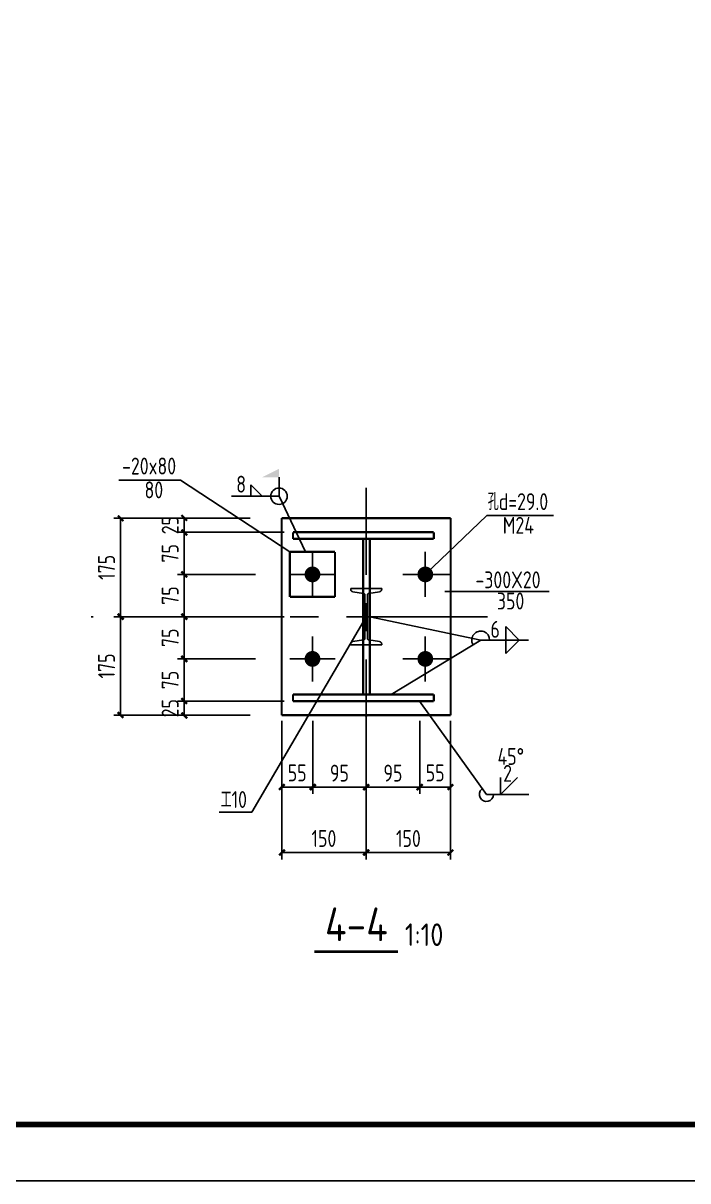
# Model space of a CAD drawing. Header units: millimetres. Extents: x 866309 to 879639, y 39442 to 44891.
# Drawn here: x 876471.7 to 876589.7, y 39448.6 to 39654.1 of the extents above; entities that cross this region are included whole.
import ezdxf

# ---------------------------------------------------------------- set-up
doc = ezdxf.new("R2010")
doc.units = ezdxf.units.MM
doc.header["$LTSCALE"] = 1000
doc.header["$MEASUREMENT"] = 0
for name, pattern in [('2', [11.4, 9, -0.9, 0.6, -0.9]), ('CENTER', [2, 1.25, -0.25, 0.25, -0.25]), ('DASH', [0.35, 0.25, -0.1]), ('DOTE', [2.42, 2, -0.2, 0.02, -0.2])]:
    doc.linetypes.add(name, pattern=pattern)
for name, color, linetype in [('10', 7, 'Continuous'), ('1000', 2, 'Continuous'), ('DIM', 7, 'Continuous'), ('DOTE', 1, 'DOTE'), ('Prof', 2, 'Continuous'), ('中文', 7, 'Continuous'), ('尺寸标注', 7, 'Continuous'), ('焊缝标注', 3, 'Continuous'), ('编号标注', 253, 'Continuous'), ('螺栓孔标注', 253, 'Continuous'), ('轴线', 253, '2'), ('钢板标注', 253, 'Continuous')]:
    doc.layers.add(name, color=color, linetype=linetype)
doc.styles.add('GBHZ', font='gbenor.shx', dxfattribs={"width": 0.9, "bigfont": 'gbcbig.shx'})
doc.dimstyles.new('Y10', dxfattribs={"dimscale": 0, "dimtxt": 3, "dimasz": 0.01, "dimexe": 1.2, "dimexo": 1, "dimgap": 1, "dimtad": 1, "dimdec": 0, "dimlfac": 10, "dimzin": 0, "dimdsep": 46, "dimtxsty": 'GBHZ', "dimblk1": 'DX', "dimblk2": 'DX', "dimsah": 1, "dimcen": 0.09, "dimdle": 1, "dimadec": 0, "dimazin": 0, "dimtfac": 1, "dimtdec": 0, "dimtix": 1, "dimtmove": 2, "dimatfit": 3, "dimldrblk": 'DX', "dimfxl": 0, "dimtolj": 1, "dimtzin": 0, "dimarcsym": 0})

# ---------------------------------------------------------------- blocks, each defined once
blk = doc.blocks.new('DX')
at = {"color": 0, "linetype": 'ByBlock', "const_width": 40}
blk.add_lwpolyline([(-54, -51), (46, 49)], dxfattribs=at)
blk = doc.blocks.new('*D2876')
at = {"layer": 'Defpoints', "color": 0, "linetype": 'ByBlock', "transparency": 16777216}
for p in [(876532.57, 39523.28), (876547.57, 39523.28), (876547.57, 39506.9)]:
    blk.add_point(p, dxfattribs=at)
at = {"layer": 'DIM', "color": 0, "linetype": 'ByBlock', "lineweight": -2, "transparency": 16777216}
for p, q in [((876532.57, 39522.28), (876532.57, 39505.7)), ((876547.57, 39522.28), (876547.57, 39505.7)), ((876532.58, 39506.9), (876547.56, 39506.9))]:
    blk.add_line(p, q, dxfattribs=at)
at = {"layer": 'DIM', "color": 0, "linetype": 'ByBlock', "lineweight": -2, "transparency": 16777216, "xscale": 0.01, "yscale": 0.01, "zscale": 0.01, "rotation": 180}
blk.add_blockref('DX', (876532.57, 39506.9), dxfattribs=at)
at = {"layer": 'DIM', "color": 0, "linetype": 'ByBlock', "lineweight": -2, "transparency": 16777216, "xscale": 0.01, "yscale": 0.01, "zscale": 0.01}
blk.add_blockref('DX', (876547.57, 39506.9), dxfattribs=at)
at = {"layer": 'DIM', "color": 0, "linetype": 'ByBlock', "transparency": 16777216, "insert": (876540.07, 39509.4), "char_height": 3, "attachment_point": 5, "style": 'GBHZ'}
blk.add_mtext('\\A1;150', dxfattribs=at)
blk = doc.blocks.new('*D2877')
at = {"layer": 'Defpoints', "color": 0, "linetype": 'ByBlock', "transparency": 16777216}
for p in [(876532.57, 39524.54), (876517.57, 39523.28), (876517.57, 39506.9)]:
    blk.add_point(p, dxfattribs=at)
at = {"layer": 'DIM', "color": 0, "linetype": 'ByBlock', "lineweight": -2, "transparency": 16777216}
for p, q in [((876532.57, 39523.54), (876532.57, 39505.7)), ((876517.57, 39522.28), (876517.57, 39505.7)), ((876532.56, 39506.9), (876517.58, 39506.9))]:
    blk.add_line(p, q, dxfattribs=at)
at = {"layer": 'DIM', "color": 0, "linetype": 'ByBlock', "lineweight": -2, "transparency": 16777216, "xscale": 0.01, "yscale": 0.01, "zscale": 0.01, "rotation": 180}
blk.add_blockref('DX', (876517.57, 39506.9), dxfattribs=at)
at = {"layer": 'DIM', "color": 0, "linetype": 'ByBlock', "lineweight": -2, "transparency": 16777216, "xscale": 0.01, "yscale": 0.01, "zscale": 0.01}
blk.add_blockref('DX', (876532.57, 39506.9), dxfattribs=at)
at = {"layer": 'DIM', "color": 0, "linetype": 'ByBlock', "transparency": 16777216, "insert": (876525.07, 39509.4), "char_height": 3, "attachment_point": 5, "style": 'GBHZ'}
blk.add_mtext('\\A1;150', dxfattribs=at)
blk = doc.blocks.new('*D2878')
at = {"layer": 'Defpoints', "color": 0, "linetype": 'ByBlock', "transparency": 16777216}
for p in [(876509.43, 39566.28), (876488.98, 39548.78), (876506.43, 39548.78)]:
    blk.add_point(p, dxfattribs=at)
at = {"layer": 'DIM', "color": 0, "linetype": 'ByBlock', "lineweight": -2, "transparency": 16777216}
for p, q in [((876508.43, 39566.28), (876487.78, 39566.28)), ((876488.98, 39566.27), (876488.98, 39548.79)), ((876505.43, 39548.78), (876487.78, 39548.78))]:
    blk.add_line(p, q, dxfattribs=at)
at = {"layer": 'DIM', "color": 0, "linetype": 'ByBlock', "lineweight": -2, "transparency": 16777216, "xscale": 0.01, "yscale": 0.01, "zscale": 0.01}
for p, rotation in [((876488.98, 39566.28), 90), ((876488.98, 39548.78), 270)]:
    blk.add_blockref('DX', p, dxfattribs=dict(at, rotation=rotation))
at = {"layer": 'DIM', "color": 0, "linetype": 'ByBlock', "transparency": 16777216, "insert": (876486.48, 39557.53), "char_height": 3, "attachment_point": 5, "rotation": 90, "style": 'GBHZ'}
blk.add_mtext('\\A1;175', dxfattribs=at)
blk = doc.blocks.new('*D2879')
at = {"layer": 'Defpoints', "color": 0, "linetype": 'ByBlock', "transparency": 16777216}
for p in [(876488.98, 39548.78), (876506.43, 39548.78), (876509.43, 39531.28)]:
    blk.add_point(p, dxfattribs=at)
at = {"layer": 'DIM', "color": 0, "linetype": 'ByBlock', "lineweight": -2, "transparency": 16777216}
for p, q in [((876505.43, 39548.78), (876487.78, 39548.78)), ((876488.98, 39531.29), (876488.98, 39548.77)), ((876508.43, 39531.28), (876487.78, 39531.28))]:
    blk.add_line(p, q, dxfattribs=at)
at = {"layer": 'DIM', "color": 0, "linetype": 'ByBlock', "lineweight": -2, "transparency": 16777216, "xscale": 0.01, "yscale": 0.01, "zscale": 0.01}
for p, rotation in [((876488.98, 39548.78), 90), ((876488.98, 39531.28), 270)]:
    blk.add_blockref('DX', p, dxfattribs=dict(at, rotation=rotation))
at = {"layer": 'DIM', "color": 0, "linetype": 'ByBlock', "transparency": 16777216, "insert": (876486.48, 39540.03), "char_height": 3, "attachment_point": 5, "rotation": 90, "style": 'GBHZ'}
blk.add_mtext('\\A1;175', dxfattribs=at)
blk = doc.blocks.new('*D2880')
at = {"layer": 'Defpoints', "color": 0, "linetype": 'ByBlock', "transparency": 16777216}
for p in [(876517.57, 39531.28), (876523.08, 39531.28), (876517.57, 39518.54)]:
    blk.add_point(p, dxfattribs=at)
at = {"layer": 'DIM', "color": 0, "linetype": 'ByBlock', "lineweight": -2, "transparency": 16777216}
for p, q in [((876517.57, 39530.28), (876517.57, 39517.34)), ((876523.08, 39530.28), (876523.08, 39517.34)), ((876523.07, 39518.54), (876517.58, 39518.54))]:
    blk.add_line(p, q, dxfattribs=at)
at = {"layer": 'DIM', "color": 0, "linetype": 'ByBlock', "lineweight": -2, "transparency": 16777216, "xscale": 0.01, "yscale": 0.01, "zscale": 0.01, "rotation": 180}
blk.add_blockref('DX', (876517.57, 39518.54), dxfattribs=at)
at = {"layer": 'DIM', "color": 0, "linetype": 'ByBlock', "lineweight": -2, "transparency": 16777216, "xscale": 0.01, "yscale": 0.01, "zscale": 0.01}
blk.add_blockref('DX', (876523.08, 39518.54), dxfattribs=at)
at = {"layer": 'DIM', "color": 0, "linetype": 'ByBlock', "transparency": 16777216, "insert": (876520.32, 39521.04), "char_height": 3, "attachment_point": 5, "style": 'GBHZ'}
blk.add_mtext('\\A1;55', dxfattribs=at)
blk = doc.blocks.new('*D2881')
at = {"layer": 'Defpoints', "color": 0, "linetype": 'ByBlock', "transparency": 16777216}
for p in [(876532.57, 39533.78), (876523.08, 39531.28), (876532.57, 39518.51)]:
    blk.add_point(p, dxfattribs=at)
at = {"layer": 'DIM', "color": 0, "linetype": 'ByBlock', "lineweight": -2, "transparency": 16777216}
for p, q in [((876532.57, 39532.78), (876532.57, 39517.31)), ((876523.08, 39530.28), (876523.08, 39517.31)), ((876523.09, 39518.51), (876532.56, 39518.51))]:
    blk.add_line(p, q, dxfattribs=at)
at = {"layer": 'DIM', "color": 0, "linetype": 'ByBlock', "lineweight": -2, "transparency": 16777216, "xscale": 0.01, "yscale": 0.01, "zscale": 0.01, "rotation": 180}
blk.add_blockref('DX', (876523.08, 39518.51), dxfattribs=at)
at = {"layer": 'DIM', "color": 0, "linetype": 'ByBlock', "lineweight": -2, "transparency": 16777216, "xscale": 0.01, "yscale": 0.01, "zscale": 0.01}
blk.add_blockref('DX', (876532.57, 39518.51), dxfattribs=at)
at = {"layer": 'DIM', "color": 0, "linetype": 'ByBlock', "transparency": 16777216, "insert": (876527.82, 39521.01), "char_height": 3, "attachment_point": 5, "style": 'GBHZ'}
blk.add_mtext('\\A1;95', dxfattribs=at)
blk = doc.blocks.new('*D2882')
at = {"layer": 'Defpoints', "color": 0, "linetype": 'ByBlock', "transparency": 16777216}
for p in [(876513, 39566.28), (876500.27, 39563.78), (876519, 39563.78)]:
    blk.add_point(p, dxfattribs=at)
at = {"layer": 'DIM', "color": 0, "linetype": 'ByBlock', "lineweight": -2, "transparency": 16777216}
for p, q in [((876512, 39566.28), (876499.07, 39566.28)), ((876500.27, 39566.29), (876500.27, 39566.3)), ((876500.27, 39566.28), (876500.27, 39563.78)), ((876518, 39563.78), (876499.07, 39563.78)), ((876500.27, 39563.77), (876500.27, 39563.76))]:
    blk.add_line(p, q, dxfattribs=at)
at = {"layer": 'DIM', "color": 0, "linetype": 'ByBlock', "lineweight": -2, "transparency": 16777216, "xscale": 0.01, "yscale": 0.01, "zscale": 0.01}
for p, rotation in [((876500.27, 39566.28), 270), ((876500.27, 39563.78), 90)]:
    blk.add_blockref('DX', p, dxfattribs=dict(at, rotation=rotation))
at = {"layer": 'DIM', "color": 0, "linetype": 'ByBlock', "transparency": 16777216, "insert": (876497.77, 39565.03), "char_height": 3, "attachment_point": 5, "rotation": 90, "style": 'GBHZ'}
blk.add_mtext('\\A1;25', dxfattribs=at)
blk = doc.blocks.new('*D2883')
at = {"layer": 'Defpoints', "color": 0, "linetype": 'ByBlock', "transparency": 16777216}
for p in [(876519, 39563.78), (876500.27, 39556.28), (876513.93, 39556.28)]:
    blk.add_point(p, dxfattribs=at)
at = {"layer": 'DIM', "color": 0, "linetype": 'ByBlock', "lineweight": -2, "transparency": 16777216}
for p, q in [((876518, 39563.78), (876499.07, 39563.78)), ((876500.27, 39563.77), (876500.27, 39556.29)), ((876512.93, 39556.28), (876499.07, 39556.28))]:
    blk.add_line(p, q, dxfattribs=at)
at = {"layer": 'DIM', "color": 0, "linetype": 'ByBlock', "lineweight": -2, "transparency": 16777216, "xscale": 0.01, "yscale": 0.01, "zscale": 0.01}
for p, rotation in [((876500.27, 39563.78), 90), ((876500.27, 39556.28), 270)]:
    blk.add_blockref('DX', p, dxfattribs=dict(at, rotation=rotation))
at = {"layer": 'DIM', "color": 0, "linetype": 'ByBlock', "transparency": 16777216, "insert": (876497.77, 39560.03), "char_height": 3, "attachment_point": 5, "rotation": 90, "style": 'GBHZ'}
blk.add_mtext('\\A1;75', dxfattribs=at)
blk = doc.blocks.new('*D2884')
at = {"layer": 'Defpoints', "color": 0, "linetype": 'ByBlock', "transparency": 16777216}
for p in [(876500.27, 39533.78), (876519, 39533.78), (876513, 39531.28)]:
    blk.add_point(p, dxfattribs=at)
at = {"layer": 'DIM', "color": 0, "linetype": 'ByBlock', "lineweight": -2, "transparency": 16777216}
for p, q in [((876518, 39533.78), (876499.07, 39533.78)), ((876500.27, 39533.79), (876500.27, 39533.8)), ((876500.27, 39531.28), (876500.27, 39533.78)), ((876512, 39531.28), (876499.07, 39531.28)), ((876500.27, 39531.27), (876500.27, 39531.26))]:
    blk.add_line(p, q, dxfattribs=at)
at = {"layer": 'DIM', "color": 0, "linetype": 'ByBlock', "lineweight": -2, "transparency": 16777216, "xscale": 0.01, "yscale": 0.01, "zscale": 0.01}
for p, rotation in [((876500.27, 39533.78), 270), ((876500.27, 39531.28), 90)]:
    blk.add_blockref('DX', p, dxfattribs=dict(at, rotation=rotation))
at = {"layer": 'DIM', "color": 0, "linetype": 'ByBlock', "transparency": 16777216, "insert": (876497.77, 39532.53), "char_height": 3, "attachment_point": 5, "rotation": 90, "style": 'GBHZ'}
blk.add_mtext('\\A1;25', dxfattribs=at)
blk = doc.blocks.new('*D2885')
at = {"layer": 'Defpoints', "color": 0, "linetype": 'ByBlock', "transparency": 16777216}
for p in [(876542.07, 39531.28), (876547.57, 39531.28), (876547.57, 39518.54)]:
    blk.add_point(p, dxfattribs=at)
at = {"layer": 'DIM', "color": 0, "linetype": 'ByBlock', "lineweight": -2, "transparency": 16777216}
for p, q in [((876542.07, 39530.28), (876542.07, 39517.34)), ((876547.57, 39530.28), (876547.57, 39517.34)), ((876542.08, 39518.54), (876547.56, 39518.54))]:
    blk.add_line(p, q, dxfattribs=at)
at = {"layer": 'DIM', "color": 0, "linetype": 'ByBlock', "lineweight": -2, "transparency": 16777216, "xscale": 0.01, "yscale": 0.01, "zscale": 0.01, "rotation": 180}
blk.add_blockref('DX', (876542.07, 39518.54), dxfattribs=at)
at = {"layer": 'DIM', "color": 0, "linetype": 'ByBlock', "lineweight": -2, "transparency": 16777216, "xscale": 0.01, "yscale": 0.01, "zscale": 0.01}
blk.add_blockref('DX', (876547.57, 39518.54), dxfattribs=at)
at = {"layer": 'DIM', "color": 0, "linetype": 'ByBlock', "transparency": 16777216, "insert": (876544.82, 39521.04), "char_height": 3, "attachment_point": 5, "style": 'GBHZ'}
blk.add_mtext('\\A1;55', dxfattribs=at)
blk = doc.blocks.new('*D2886')
at = {"layer": 'Defpoints', "color": 0, "linetype": 'ByBlock', "transparency": 16777216}
for p in [(876532.57, 39533.78), (876542.07, 39531.28), (876532.57, 39518.51)]:
    blk.add_point(p, dxfattribs=at)
at = {"layer": 'DIM', "color": 0, "linetype": 'ByBlock', "lineweight": -2, "transparency": 16777216}
for p, q in [((876532.57, 39532.78), (876532.57, 39517.31)), ((876542.07, 39530.28), (876542.07, 39517.31)), ((876542.06, 39518.51), (876532.58, 39518.51))]:
    blk.add_line(p, q, dxfattribs=at)
at = {"layer": 'DIM', "color": 0, "linetype": 'ByBlock', "lineweight": -2, "transparency": 16777216, "xscale": 0.01, "yscale": 0.01, "zscale": 0.01, "rotation": 180}
blk.add_blockref('DX', (876532.57, 39518.51), dxfattribs=at)
at = {"layer": 'DIM', "color": 0, "linetype": 'ByBlock', "lineweight": -2, "transparency": 16777216, "xscale": 0.01, "yscale": 0.01, "zscale": 0.01}
blk.add_blockref('DX', (876542.07, 39518.51), dxfattribs=at)
at = {"layer": 'DIM', "color": 0, "linetype": 'ByBlock', "transparency": 16777216, "insert": (876537.32, 39521.01), "char_height": 3, "attachment_point": 5, "style": 'GBHZ'}
blk.add_mtext('\\A1;95', dxfattribs=at)
blk = doc.blocks.new('*D2887')
at = {"layer": 'Defpoints', "color": 0, "linetype": 'ByBlock', "transparency": 16777216}
for p in [(876500.27, 39556.28), (876513.93, 39556.28), (876519, 39548.78)]:
    blk.add_point(p, dxfattribs=at)
at = {"layer": 'DIM', "color": 0, "linetype": 'ByBlock', "lineweight": -2, "transparency": 16777216}
for p, q in [((876512.93, 39556.28), (876499.07, 39556.28)), ((876500.27, 39548.79), (876500.27, 39556.27)), ((876518, 39548.78), (876499.07, 39548.78))]:
    blk.add_line(p, q, dxfattribs=at)
at = {"layer": 'DIM', "color": 0, "linetype": 'ByBlock', "lineweight": -2, "transparency": 16777216, "xscale": 0.01, "yscale": 0.01, "zscale": 0.01}
for p, rotation in [((876500.27, 39556.28), 90), ((876500.27, 39548.78), 270)]:
    blk.add_blockref('DX', p, dxfattribs=dict(at, rotation=rotation))
at = {"layer": 'DIM', "color": 0, "linetype": 'ByBlock', "transparency": 16777216, "insert": (876497.77, 39552.53), "char_height": 3, "attachment_point": 5, "rotation": 90, "style": 'GBHZ'}
blk.add_mtext('\\A1;75', dxfattribs=at)
blk = doc.blocks.new('*D2888')
at = {"layer": 'Defpoints', "color": 0, "linetype": 'ByBlock', "transparency": 16777216}
for p in [(876500.27, 39541.28), (876513.93, 39541.28), (876519, 39533.78)]:
    blk.add_point(p, dxfattribs=at)
at = {"layer": 'DIM', "color": 0, "linetype": 'ByBlock', "lineweight": -2, "transparency": 16777216}
for p, q in [((876512.93, 39541.28), (876499.07, 39541.28)), ((876500.27, 39533.79), (876500.27, 39541.27)), ((876518, 39533.78), (876499.07, 39533.78))]:
    blk.add_line(p, q, dxfattribs=at)
at = {"layer": 'DIM', "color": 0, "linetype": 'ByBlock', "lineweight": -2, "transparency": 16777216, "xscale": 0.01, "yscale": 0.01, "zscale": 0.01}
for p, rotation in [((876500.27, 39541.28), 90), ((876500.27, 39533.78), 270)]:
    blk.add_blockref('DX', p, dxfattribs=dict(at, rotation=rotation))
at = {"layer": 'DIM', "color": 0, "linetype": 'ByBlock', "transparency": 16777216, "insert": (876497.77, 39537.53), "char_height": 3, "attachment_point": 5, "rotation": 90, "style": 'GBHZ'}
blk.add_mtext('\\A1;75', dxfattribs=at)
blk = doc.blocks.new('*D2889')
at = {"layer": 'Defpoints', "color": 0, "linetype": 'ByBlock', "transparency": 16777216}
for p in [(876519, 39548.78), (876500.27, 39541.28), (876513.93, 39541.28)]:
    blk.add_point(p, dxfattribs=at)
at = {"layer": 'DIM', "color": 0, "linetype": 'ByBlock', "lineweight": -2, "transparency": 16777216}
for p, q in [((876518, 39548.78), (876499.07, 39548.78)), ((876500.27, 39548.77), (876500.27, 39541.29)), ((876512.93, 39541.28), (876499.07, 39541.28))]:
    blk.add_line(p, q, dxfattribs=at)
at = {"layer": 'DIM', "color": 0, "linetype": 'ByBlock', "lineweight": -2, "transparency": 16777216, "xscale": 0.01, "yscale": 0.01, "zscale": 0.01}
for p, rotation in [((876500.27, 39548.78), 90), ((876500.27, 39541.28), 270)]:
    blk.add_blockref('DX', p, dxfattribs=dict(at, rotation=rotation))
at = {"layer": 'DIM', "color": 0, "linetype": 'ByBlock', "transparency": 16777216, "insert": (876497.77, 39545.03), "char_height": 3, "attachment_point": 5, "rotation": 90, "style": 'GBHZ'}
blk.add_mtext('\\A1;75', dxfattribs=at)

msp = doc.modelspace()

# ---------------------------------------------------------------- linework, layer by layer
msp.add_line((877159.672, 39448.627), (876108.422, 39448.627))
at = {"color": 0, "const_width": 1}
msp.add_lwpolyline([(877149.672, 39458.627), (876133.422, 39458.627), (876133.422, 40032.627), (877149.672, 40032.627)], close=True, dxfattribs=at)
at = {"layer": '10', "linetype": 'ByBlock'}
for p, q in [((876523.036, 39552.28, -3), (876523.036, 39560.28, -3)), ((876543.073, 39552.28, -3), (876543.073, 39560.28, -3)), ((876527.036, 39556.28, -3), (876519.036, 39556.28, -3)), ((876547.573, 39556.28, -3), (876539.073, 39556.28, -3)), ((876523.036, 39545.28, -3), (876523.036, 39537.28, -3)), ((876543.073, 39545.28, -3), (876543.073, 39537.28, -3)), ((876527.036, 39541.28, -3), (876519.036, 39541.28, -3)), ((876547.573, 39541.28, -3), (876539.073, 39541.28, -3))]:
    msp.add_line(p, q, dxfattribs=at)
at = {"layer": '10', "linetype": 'ByBlock', "const_width": 1.4, "elevation": -3}
for points in [[(876523.036, 39556.98, 1), (876523.036, 39555.58, 1), (876523.036, 39556.98, 1)], [(876543.073, 39556.98, 1), (876543.073, 39555.58, 1), (876543.073, 39556.98, 1)], [(876523.036, 39540.58, -1), (876523.036, 39541.98, -1), (876523.036, 39540.58, -1)], [(876543.073, 39540.58, -1), (876543.073, 39541.98, -1), (876543.073, 39540.58, -1)]]:
    msp.add_lwpolyline(points, format="xyb", close=True, dxfattribs=at)
at = {"layer": '10', "const_width": 0.45}
msp.add_lwpolyline([(876523.345, 39489.308), (876538.208, 39489.308)], dxfattribs=at)
at = {"layer": '1000', "linetype": 'ByBlock', "const_width": 0.4, "elevation": -3}
for points in [[(876517.573, 39566.28), (876547.573, 39566.28)], [(876517.573, 39566.28), (876517.573, 39531.28)], [(876547.573, 39531.28), (876547.573, 39566.28)], [(876519.573, 39563.78), (876544.573, 39563.78)], [(876519.573, 39562.58), (876519.573, 39563.78)], [(876544.573, 39563.78), (876544.573, 39562.58)], [(876544.573, 39562.58), (876519.573, 39562.58)], [(876532.036, 39534.98), (876532.036, 39562.58)], [(876533.236, 39534.98), (876533.236, 39562.58)], [(876519.036, 39560.28), (876519.036, 39552.28)], [(876527.036, 39560.28), (876519.036, 39560.28)], [(876527.036, 39552.28), (876527.036, 39560.28)], [(876519.036, 39552.28), (876527.036, 39552.28)], [(876519.573, 39534.98), (876519.573, 39533.78)], [(876544.573, 39534.98), (876519.573, 39534.98)], [(876544.573, 39533.78), (876544.573, 39534.98)], [(876519.573, 39533.78), (876544.573, 39533.78)], [(876517.573, 39531.28), (876547.573, 39531.28)]]:
    msp.add_lwpolyline(points, dxfattribs=at)
msp.add_lwpolyline([(876532.573, 39531.38, 1), (876532.573, 39531.18, 1), (876532.573, 39531.38, 1)], format="xyb", close=True, dxfattribs=at)
at = {"layer": 'DOTE', "linetype": 'CENTER', "ltscale": 0.02}
for p, q in [((876532.573, 39516.187, -3), (876532.573, 39571.637, -3)), ((876554.083, 39548.78, -3), (876483.732, 39548.78, -3))]:
    msp.add_line(p, q, dxfattribs=at)
at = {"layer": 'Prof', "linetype": 'DASH', "ltscale": 5, "elevation": -3}
msp.add_lwpolyline([(876529.823, 39543.78), (876535.323, 39543.78), (876535.323, 39543.93, 0.3689195), (876534.965, 39544.349), (876533.022, 39544.673, -0.3689195), (876532.798, 39544.935), (876532.798, 39552.625, -0.3689195), (876533.022, 39552.887), (876534.965, 39553.211, 0.3689195), (876535.323, 39553.63), (876535.323, 39553.78), (876529.823, 39553.78), (876529.823, 39553.63, 0.3689195), (876530.182, 39553.211), (876532.124, 39552.887, -0.3689195), (876532.348, 39552.625), (876532.348, 39544.935, -0.3689195), (876532.124, 39544.673), (876530.182, 39544.349, 0.3689195), (876529.823, 39543.93)], format="xyb", close=True, dxfattribs=at)
at = {"layer": '尺寸标注', "color": 0}
for p, q in [((876532.573, 39548.78, -3), (876512.244, 39514.074, -3)), ((876532.798, 39548.78, -3), (876532.348, 39548.78, -3)), ((876512.244, 39514.074, -3), (876506.473, 39514.074, -3))]:
    msp.add_line(p, q, dxfattribs=at)
at = {"layer": '尺寸标注'}
msp.add_circle((876517.098, 39570.159, -3), 1.46, dxfattribs=at)
msp.add_arc((876552.903, 39544.627, -3), 1.59, 0, 210.45304, dxfattribs=at)
at = {"layer": '焊缝标注', "linetype": 'ByBlock'}
for p, q in [((876512.098, 39570.159, -3), (876512.098, 39572.159, -3)), ((876514.098, 39570.159, -3), (876512.098, 39572.159, -3)), ((876517.098, 39570.159, -3), (876517.098, 39573.523, -3)), ((876517.098, 39570.159, -3), (876508.678, 39570.159, -3)), ((876521.785, 39560.28, -3), (876517.098, 39570.159, -3)), ((876533.236, 39548.78, -3), (876552.903, 39544.627, -3)), ((876557.345, 39547.027, -3), (876559.745, 39544.627, -3)), ((876557.345, 39547.027, -3), (876557.345, 39544.627, -3)), ((876552.903, 39544.627, -3), (876536.995, 39534.98, -3)), ((876552.903, 39544.627, -3), (876561.414, 39544.627, -3)), ((876557.345, 39542.227, -3), (876559.745, 39544.627, -3)), ((876557.345, 39542.227, -3), (876557.345, 39544.627, -3)), ((876542.042, 39533.78, -3), (876553.914, 39517.223, -3)), ((876556.449, 39517.223, -3), (876559.449, 39520.223, -3)), ((876556.449, 39517.223, -3), (876556.449, 39520.223, -3)), ((876553.914, 39517.223, -3), (876561.449, 39517.223, -3))]:
    msp.add_line(p, q, dxfattribs=at)
msp.add_arc((876553.914, 39517.223, -3), 1.25, 130.18372, 0, dxfattribs=at)
msp.add_solid([(876517.098, 39573.523, -3), (876514.098, 39573.523, -3), (876517.098, 39575.023, -3)], dxfattribs=at)
at = {"layer": '编号标注', "linetype": 'ByBlock', "const_width": 0.2, "elevation": -3}
msp.add_lwpolyline([(876532.573, 39566.18, -1), (876532.573, 39566.38, -1), (876532.573, 39566.18, -1)], format="xyb", close=True, dxfattribs=at)
at = {"layer": '螺栓孔标注', "linetype": 'ByBlock'}
for p, q in [((876499.624, 39573.033, -3), (876488.653, 39573.033, -3)), ((876499.624, 39573.033, -3), (876519.036, 39560.28, -3)), ((876554.011, 39566.717, -3), (876543.073, 39556.28, -3)), ((876565.843, 39566.717, -3), (876554.011, 39566.717, -3))]:
    msp.add_line(p, q, dxfattribs=at)
at = {"layer": '钢板标注', "linetype": 'ByBlock'}
msp.add_line((876546.515, 39553.231, -3), (876565.087, 39553.231, -3), dxfattribs=at)

# ---------------------------------------------------------------- texts
at = {"layer": '中文', "style": 'GBHZ'}
msp.add_text('1:10', height=4, dxfattribs=at).set_placement((876539.434, 39490.324, -0.009))
at = {"layer": '焊缝标注', "linetype": 'ByBlock', "style": 'GBHZ', "width": 0.9}
for s, p in [('8', (876509.501, 39570.796, -3)), ('6', (876554.636, 39545.031, -3)), ('45°', (876555.892, 39522.465, -3)), ('2', (876556.892, 39519.465, -3))]:
    msp.add_text(s, height=3, dxfattribs=at).set_placement(p)
at = {"layer": '螺栓孔标注', "linetype": 'ByBlock', "style": 'GBHZ', "width": 0.9}
for s, p in [('-20x80', (876489.236, 39574.017, -3)), ('80', (876493.214, 39569.783, -3)), ('孔d=29.0', (876554.161, 39567.702, -3)), ('M24', (876556.823, 39563.496, -3))]:
    msp.add_text(s, height=3, dxfattribs=at).set_placement(p)
at = {"layer": '轴线', "color": 61, "linetype": 'ByBlock', "style": 'GBHZ'}
msp.add_text('4-4', height=6, dxfattribs=at).set_placement((876525.254, 39491.163))
at = {"layer": '钢板标注', "linetype": 'ByBlock', "style": 'GBHZ', "width": 0.9}
for s, p in [('-300X20', (876551.972, 39553.819, -3)), ('350', (876555.777, 39550.056, -3)), ('工10', (876506.734, 39514.82, -3))]:
    msp.add_text(s, height=3, dxfattribs=at).set_placement(p)

# ---------------------------------------------------------------- dimensions: what is measured, and where the dimension line sits
at = {"layer": 'DIM', "linetype": 'ByBlock'}
for base, p1, p2, angle, picture, middle in [((876488.975, 39548.78, -3), (876509.428, 39566.28, -3), (876506.428, 39548.78, -3), 90, '*D2878', (876486.475, 39557.53, -3)), ((876500.273, 39563.78, -3), (876513.003, 39566.28, -3), (876519.003, 39563.78, -3), 90, '*D2882', (876497.773, 39565.03, -3)), ((876500.273, 39556.28, -3), (876519.003, 39563.78, -3), (876513.928, 39556.28, -3), 90, '*D2883', (876497.773, 39560.03, -3)), ((876500.273, 39556.28, -3), (876519.003, 39548.78, -3), (876513.928, 39556.28, -3), 270, '*D2887', (876497.773, 39552.53, -3)), ((876488.975, 39548.78, -3), (876509.428, 39531.28, -3), (876506.428, 39548.78, -3), 270, '*D2879', (876486.475, 39540.03, -3)), ((876500.273, 39541.28, -3), (876519.003, 39548.78, -3), (876513.928, 39541.28, -3), 90, '*D2889', (876497.773, 39545.03, -3)), ((876500.273, 39541.28, -3), (876519.003, 39533.78, -3), (876513.928, 39541.28, -3), 270, '*D2888', (876497.773, 39537.53, -3)), ((876500.273, 39533.78, -3), (876513.003, 39531.28, -3), (876519.003, 39533.78, -3), 270, '*D2884', (876497.773, 39532.53, -3)), ((876532.573, 39518.508, -3), (876542.071, 39531.28, -3), (876532.573, 39533.78, -3), 180, '*D2886', (876537.322, 39521.008, -3)), ((876547.573, 39518.535, -3), (876542.071, 39531.28, -3), (876547.573, 39531.28, -3), 180, '*D2885', (876544.822, 39521.035, -3)), ((876547.573, 39506.901, -3), (876532.573, 39523.28, -3), (876547.573, 39523.28, -3), 180, '*D2876', (876540.073, 39509.401, -3))]:
    dim = msp.add_linear_dim(base=base, p1=p1, p2=p2, angle=angle, dimstyle='Y10', override={"dimscale": 1}, dxfattribs=at)
    dim.commit()
    dim.dimension.update_dxf_attribs({"geometry": picture, "text_midpoint": middle})
for base, p1, p2, picture, middle in [((876532.573, 39518.508, -3), (876523.076, 39531.28, -3), (876532.573, 39533.78, -3), '*D2881', (876527.824, 39521.008, -3)), ((876517.573, 39518.535, -3), (876523.076, 39531.28, -3), (876517.573, 39531.28, -3), '*D2880', (876520.324, 39521.035, -3)), ((876517.573, 39506.901, -3), (876532.573, 39524.544, -3), (876517.573, 39523.28, -3), '*D2877', (876525.073, 39509.401, -3))]:
    dim = msp.add_linear_dim(base=base, p1=p1, p2=p2, dimstyle='Y10', override={"dimscale": 1}, dxfattribs=at)
    dim.commit()
    dim.dimension.update_dxf_attribs({"geometry": picture, "text_midpoint": middle})

doc.saveas('drawing.dxf')
